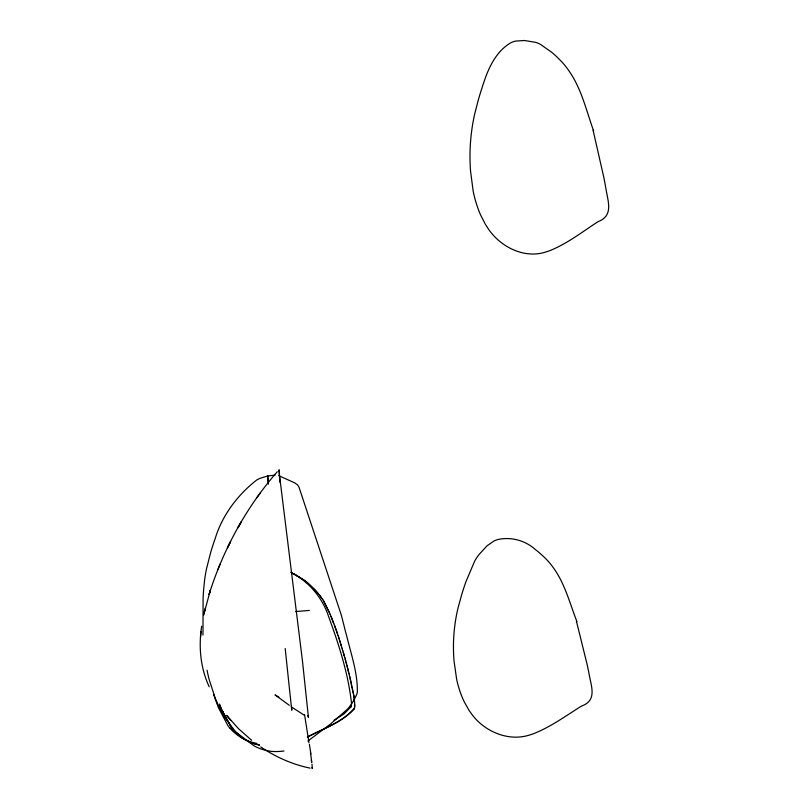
<?xml version="1.0" encoding="UTF-8"?>
<svg xmlns="http://www.w3.org/2000/svg" width="809" height="809" viewBox="0 0 809 809"><rect width="100%" height="100%" fill="white"/><g stroke="black" fill="none" stroke-linecap="round" stroke-linejoin="round"><path stroke-width="1.21" d="M354.655 706.783L354.696 704.942M201.674 626.227C198.478 646.613 200.42 667.971 209.207 686.79M201.026 631.455L200.501 637.431M354.564 707.541L354.676 706.581M231.9 728.555L223.476 713.063M307.38 737.191C323.317 728.525 342.096 722.761 354.18 708.644M205.213 608.196L203.919 613.991L210.431 590.054L209.046 594.514C223.163 549.604 246.189 507.233 277.254 471.778M203.615 615.255L204.92 609.541M354.403 708.229L354.585 707.339M354.433 708.027L353.806 709.362M218.046 569.131L220.109 564.095M351.157 706.702L343.734 714.135L333.986 720.263M227.43 547.865L230.636 541.443L227.855 546.995M237.785 527.933L241.325 521.805L238.17 527.256M256.443 498.182L260.235 492.934M353.816 709.18C341.307 722.599 323.236 728.535 307.41 736.989M307.824 741.074L330.456 724.085L347.304 709.291A39.014 38.013 6.9 0 0 349.407 706.854A61.929 60.341 6.9 0 0 354.949 698.167L356.769 694.314A15.614 15.209 6.9 0 0 357.325 692.191C357.77 672.835 350.995 653.955 346.525 635.287A131.634 128.257 6.9 0 1 345.615 632.051L342.116 618.157A182.925 178.243 6.9 0 0 340.943 613.991L298.966 487.069L297.581 484.915L294.84 482.922L278.711 475.652M295.558 611.564L309.362 610.421M275.06 475.156L269.528 475.732A56.822 55.366 6.9 0 0 265.483 476.612L260.215 478.281A22.298 21.732 6.9 0 0 256.493 480.172C237.533 495.057 222.273 515.242 215.214 538.491A302.455 294.709 6.9 0 0 210.704 552.325L206.396 569.273A160.455 156.339 6.9 0 0 204.626 579.891L203.656 589.346A275.07 268.022 6.9 0 0 203.099 598.306L202.968 635.075M256.928 743.441C246.725 741.56 236.986 736.291 230.171 728.424M310.059 768.115C292.393 764.505 275.667 756.961 260.72 746.94M257.404 744.492L254.309 743.643A42.058 40.976 6.9 0 1 248.707 741.449L245.016 739.507A60.22 58.683 6.9 0 1 241.335 737.191L232.507 729.051M290.825 572.367C308.714 581.297 322.437 597.73 328.656 616.701C338.951 644.712 348.254 673.654 351.531 703.405M278.832 697.146L275.03 694.891L289.309 705.296M304.275 715.217L292.292 707.46M251.66 740.326L238.422 728.616L226.601 715.338M230.069 728.302L228.542 726.472A21.074 20.538 6.9 0 1 227.784 725.451L218.4 707.622L214.163 696.094M227.208 716.056L230.747 720.354M319.595 595.202L322.508 599.267M321.608 598.013L318.463 593.826A108.315 105.544 6.9 0 0 314.711 589.599L308.037 583.188A65.489 63.81 6.9 0 0 304.012 580.033L295.275 574.623A54.648 53.242 6.9 0 0 291.887 573.015M322.538 599.064L329.182 612.11M323.378 600.318L330.112 614.344M223.517 713.386L223.153 712.456M223.395 713.144L222.9 711.96M223.072 712.537L222.839 711.829M222.809 712.031L222.637 711.455M222.748 711.91L222.576 711.323M222.192 710.545L222.485 711.394M223.547 713.184L232.486 729.253L241.315 737.393A60.22 58.683 6.9 0 0 244.996 739.699L248.676 741.651A42.058 40.976 6.9 0 0 254.289 743.845L257.373 744.695A45.628 44.455 6.9 0 0 259.355 745.129M221.868 709.867L222.162 710.737M221.838 710.069L220.291 706.318M221.524 709.392L219.684 704.801M330.133 614.142L333.712 623.426M331.073 616.428L335.856 629.23A233.488 227.501 6.9 0 1 337.515 634.054M219.967 705.772L219.391 704.022M334.522 625.306L335.877 629.028A233.488 227.501 6.9 0 1 337.535 633.851L338.01 635.581M576.948 621.696C569.728 603.281 564.915 583.269 552.921 567.17A75.389 73.457 6.9 0 0 551.384 565.117A78.079 76.076 6.9 0 0 544.801 557.714L539.633 552.992A121.38 118.276 6.9 0 0 535.204 549.392C525.405 540.634 511.753 536.792 498.86 539.32A21.732 21.176 6.9 0 0 493.935 541.039L487.129 545.731L478.776 554.832A61.332 59.755 6.9 0 0 474.752 560.95L465.893 581.802A344.685 335.856 6.9 0 0 461.545 595.131L457.924 608.398A175.947 171.437 6.9 0 0 456.185 616.731A179.699 175.098 6.9 0 0 453.859 635.095A168.707 164.379 6.9 0 0 453.465 644.834L453.455 648.11A190.611 185.726 6.9 0 0 454.011 660.842L456.67 679.459A114.726 111.794 6.9 0 0 458.865 687.913L460.088 691.705A98.314 95.796 6.9 0 0 464.083 701.494L468.775 709.958A45.617 44.455 6.9 0 0 470.616 712.557C482.71 730.588 507.041 741.701 528.348 735.371A66.641 64.932 6.9 0 0 533.273 733.803C550.565 727.079 565.653 715.955 581.307 706.196C596.152 700.897 592.148 688.884 589.569 676.617A478.867 466.601 6.9 0 0 587.263 665.059L576.413 621.11M593.614 130.856C586.404 110.985 581.732 89.566 569.647 71.87A82.589 80.475 6.9 0 0 568.11 69.645A86.593 84.379 6.9 0 0 566.482 67.44A83.266 81.133 6.9 0 0 561.537 61.585L556.37 56.428A126.669 123.423 6.9 0 0 551.94 52.484L540.26 44.232A30.297 29.518 6.9 0 0 535.538 42.331L524.434 40.501L515.586 41.087A20.488 19.962 6.9 0 0 510.661 42.857C495.108 52.049 487.716 69.756 482.538 86.25A385.923 376.033 6.9 0 0 478.159 100.508L474.529 114.716A200.076 194.949 6.9 0 0 472.78 123.635A205.779 200.511 6.9 0 0 470.423 143.345A194.403 189.417 6.9 0 0 470.009 153.811L469.999 157.33A220.412 214.759 6.9 0 0 470.535 171.033L473.164 191.086A132.201 128.813 6.9 0 0 475.348 200.207L477.209 206.234A110.823 107.981 6.9 0 0 480.556 214.881L485.238 224.053A50.32 49.036 6.9 0 0 487.069 226.884C498.496 245.724 522.897 258.951 544.821 252.297A62.617 61.019 6.9 0 0 549.746 250.689C567.2 243.661 582.207 231.981 597.851 221.767C613.202 215.952 608.388 202.776 606.163 190.095A553.305 539.128 6.9 0 0 603.878 177.636L593.078 130.219M311.95 767.67L312.294 768.55L312.001 764.313M338.041 635.378L339.001 638.665M338.526 636.905L340.033 641.962M339.537 640.091L341.105 645.41M340.589 643.468L341.651 647.17M341.671 646.967L342.187 648.939M342.207 648.737L342.723 650.699M342.743 650.497L344.25 655.887M343.269 652.246L344.745 657.565M344.765 657.363L345.676 660.882M345.241 659.032L346.576 664.128M214.001 695.538L213.748 694.597M346.151 662.308L348.598 672.067M347.021 665.544L348.972 673.604M348.992 673.401L349.336 675.131M349.357 674.928L349.68 676.637M307.824 715.611L308.451 717.532L302.546 661.711L279.196 472.81M349.7 676.435L350.014 678.114M352.845 690.886L353.503 694.162M350.034 677.912L350.944 682.391M353.29 693.171L352.34 688.621M352.572 689.976L352.077 687.417M350.358 679.368L352.057 687.62M351.258 683.554L351.541 684.879M351.521 685.081L351.794 686.376M353.523 693.96L353.695 695.113M353.715 694.911L353.867 696.023A40.308 39.277 6.9 0 1 354.241 698.592L354.393 700.21M308.987 742.844L304.558 714.58M310.454 752.38L311.849 762.705M268.325 482.043L267.557 475.439L268.366 484.166M291.442 705.852L291.766 710.231L289.541 689.612A260.963 1.911 83.8 0 1 288.186 676.86L286.346 659.416A219.502 1.608 83.8 0 1 285.193 648.494M354.443 701.009L354.261 698.4A40.308 39.277 6.9 0 0 353.887 695.821M279.489 475.773L279.085 469.776L279.085 471.03M354.473 700.816L354.494 701.818M354.524 701.615L354.544 702.627M279.53 476.45L279.853 482.275M354.564 702.424L354.635 704.295M354.666 704.093L354.686 705.974M278.812 470.929A39.752 3.266 76.7 0 1 279.267 471.95M311.313 759.975A26.849 0.981 80.5 0 1 311.536 761.866M309.402 744.422A93.086 4.621 78.9 0 1 310.878 754.059M351.47 703.405A11.66 11.366 6.9 0 1 351.268 706.722M291.867 573.217A54.648 53.242 6.9 0 1 295.245 574.825L303.982 580.235A65.489 63.81 6.9 0 1 308.007 583.39L314.681 589.801A108.315 105.544 6.9 0 1 318.433 594.028M259.386 744.927A45.628 44.455 6.9 0 1 258.395 744.725M207.064 670.246A265.443 258.637 6.9 0 0 208.934 678.812L215.204 698.127A198.104 193.027 6.9 0 0 218.117 704.851L222.091 712.881A95.149 92.701 6.9 0 0 224.851 717.613L235.581 731.882L253.753 745.625A30.196 29.427 6.9 0 0 255.765 746.747A37.598 36.638 6.9 0 0 261.631 749.185L264.24 749.933A68.917 67.147 6.9 0 0 266.869 750.58L270.348 751.227A26.98 26.293 6.9 0 0 272.289 751.43A48.146 46.912 6.9 0 0 276.081 751.541A65.59 63.911 6.9 0 0 281.572 751.268A87.008 84.783 6.9 0 0 283.959 751.025"/></g></svg>
